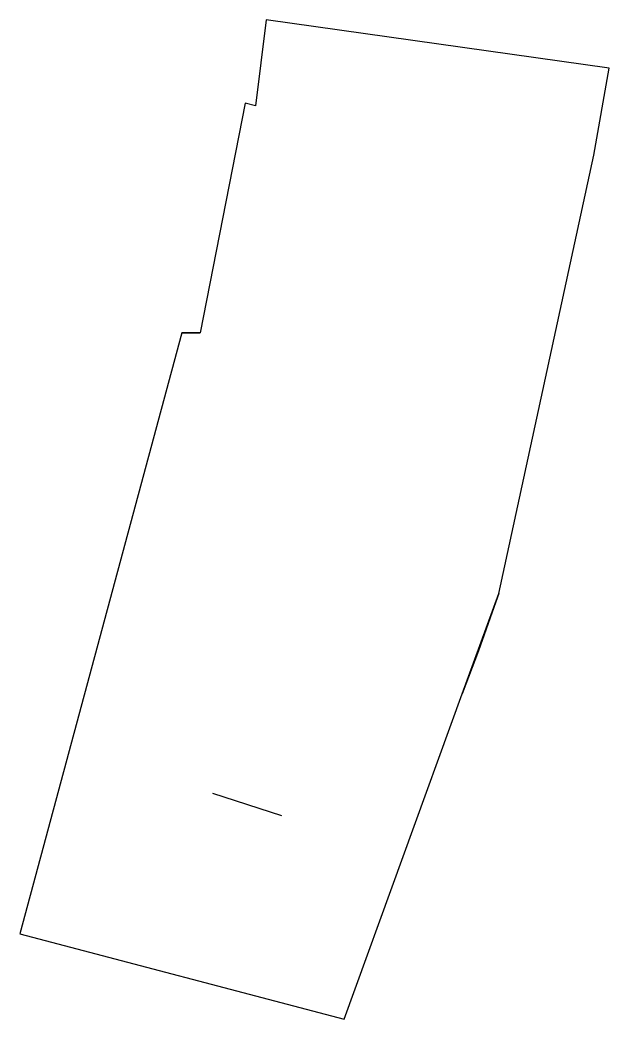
# Model space of a CAD drawing. Header units: millimetres. Extents: x 614061.4 to 614077.3, y 1319768.7 to 1319795.7.
import ezdxf

# ---------------------------------------------------------------- set-up
doc = ezdxf.new("R2010")
doc.units = ezdxf.units.MM

msp = doc.modelspace()

# ---------------------------------------------------------------- linework, layer by layer
at = {"color": 0}
for points in [[(614065.773, 1319787.283), (614061.399, 1319771.044), (614070.171, 1319768.743), (614073.358, 1319777.533), (614073.8, 1319778.696), (614074.27, 1319780.017), (614074.348, 1319780.242), (614076.925, 1319792.089), (614077.332, 1319794.436), (614068.06, 1319795.742), (614067.771, 1319793.423), (614067.488, 1319793.495)], [(614067.488, 1319793.495), (614066.273, 1319787.283)], [(614065.773, 1319787.283), (614066.273, 1319787.283)], [(614074.348, 1319780.242), (614074.27, 1319780.017), (614073.8, 1319778.696), (614073.358, 1319777.533)]]:
    msp.add_lwpolyline(points, dxfattribs=at)
at = {"color": 3}
for points in [[(614068.06, 1319795.742), (614067.771, 1319793.423), (614067.488, 1319793.495), (614066.273, 1319787.283), (614065.773, 1319787.283), (614061.399, 1319771.044), (614070.171, 1319768.743), (614073.358, 1319777.533), (614074.348, 1319780.242), (614076.925, 1319792.089), (614077.332, 1319794.436), (614068.06, 1319795.742)], [(614066.609, 1319774.843), (614068.469, 1319774.241)]]:
    msp.add_lwpolyline(points, dxfattribs=at)

doc.saveas('drawing.dxf')
